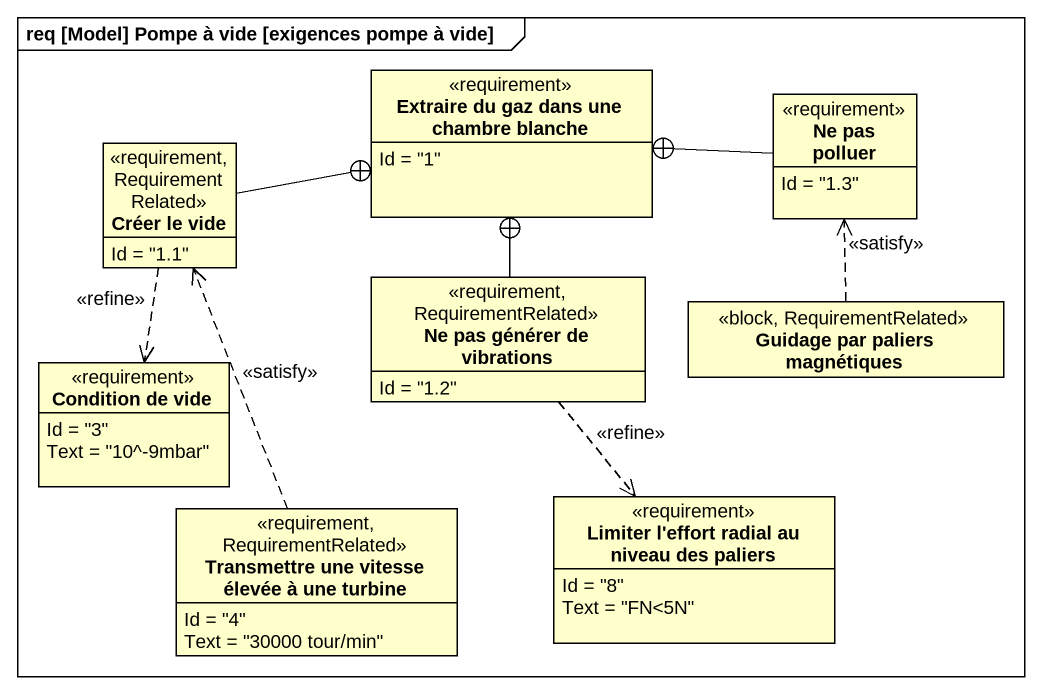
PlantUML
@startuml
mainframe req [Model] Pompe à vide [exigences pompe à vide]
hide circle
hide empty members
class "Extraire du gaz dans une chambre blanche" as Extraire_du_gaz_dans_une <<requirement>> {
  Id = "1"
}
class "Ne pas polluer" as Ne_pas_polluer <<requirement>> {
  Id = "1.3"
}
class "Créer le vide" as Créer_le_vide <<requirement, RequirementRelated>> {
  Id = "1.1"
}
class "Ne pas générer de vibrations" as Ne_pas_générer_de_vibrations <<requirement, RequirementRelated>> {
  Id = "1.2"
}
class "Guidage par paliers magnétiques" as Guidage_par_paliers <<block, RequirementRelated>>
class "Condition de vide" as Condition_de_vide <<requirement>> {
  Id = "3"
  Text = "10^-9mbar"
}
class "Limiter l'effort radial au niveau des paliers" as Limiter_l_effort_radial_au <<requirement>> {
  Id = "8"
  Text = "FN<5N"
}
class "Transmettre une vitesse élevée à une turbine" as Transmettre_une_vitesse <<requirement, RequirementRelated>> {
  Id = "4"
  Text = "30000 tour/min"
}
Ne_pas_polluer -left-+ Extraire_du_gaz_dans_une
Créer_le_vide -right-+ Extraire_du_gaz_dans_une
Créer_le_vide ..> Condition_de_vide : <<refine>>
Ne_pas_générer_de_vibrations -up-+ Extraire_du_gaz_dans_une
Ne_pas_générer_de_vibrations ..> Limiter_l_effort_radial_au : <<refine>>
Guidage_par_paliers .up.> Ne_pas_polluer : <<satisfy>>
Transmettre_une_vitesse .up.> Créer_le_vide : <<satisfy>>
@enduml
